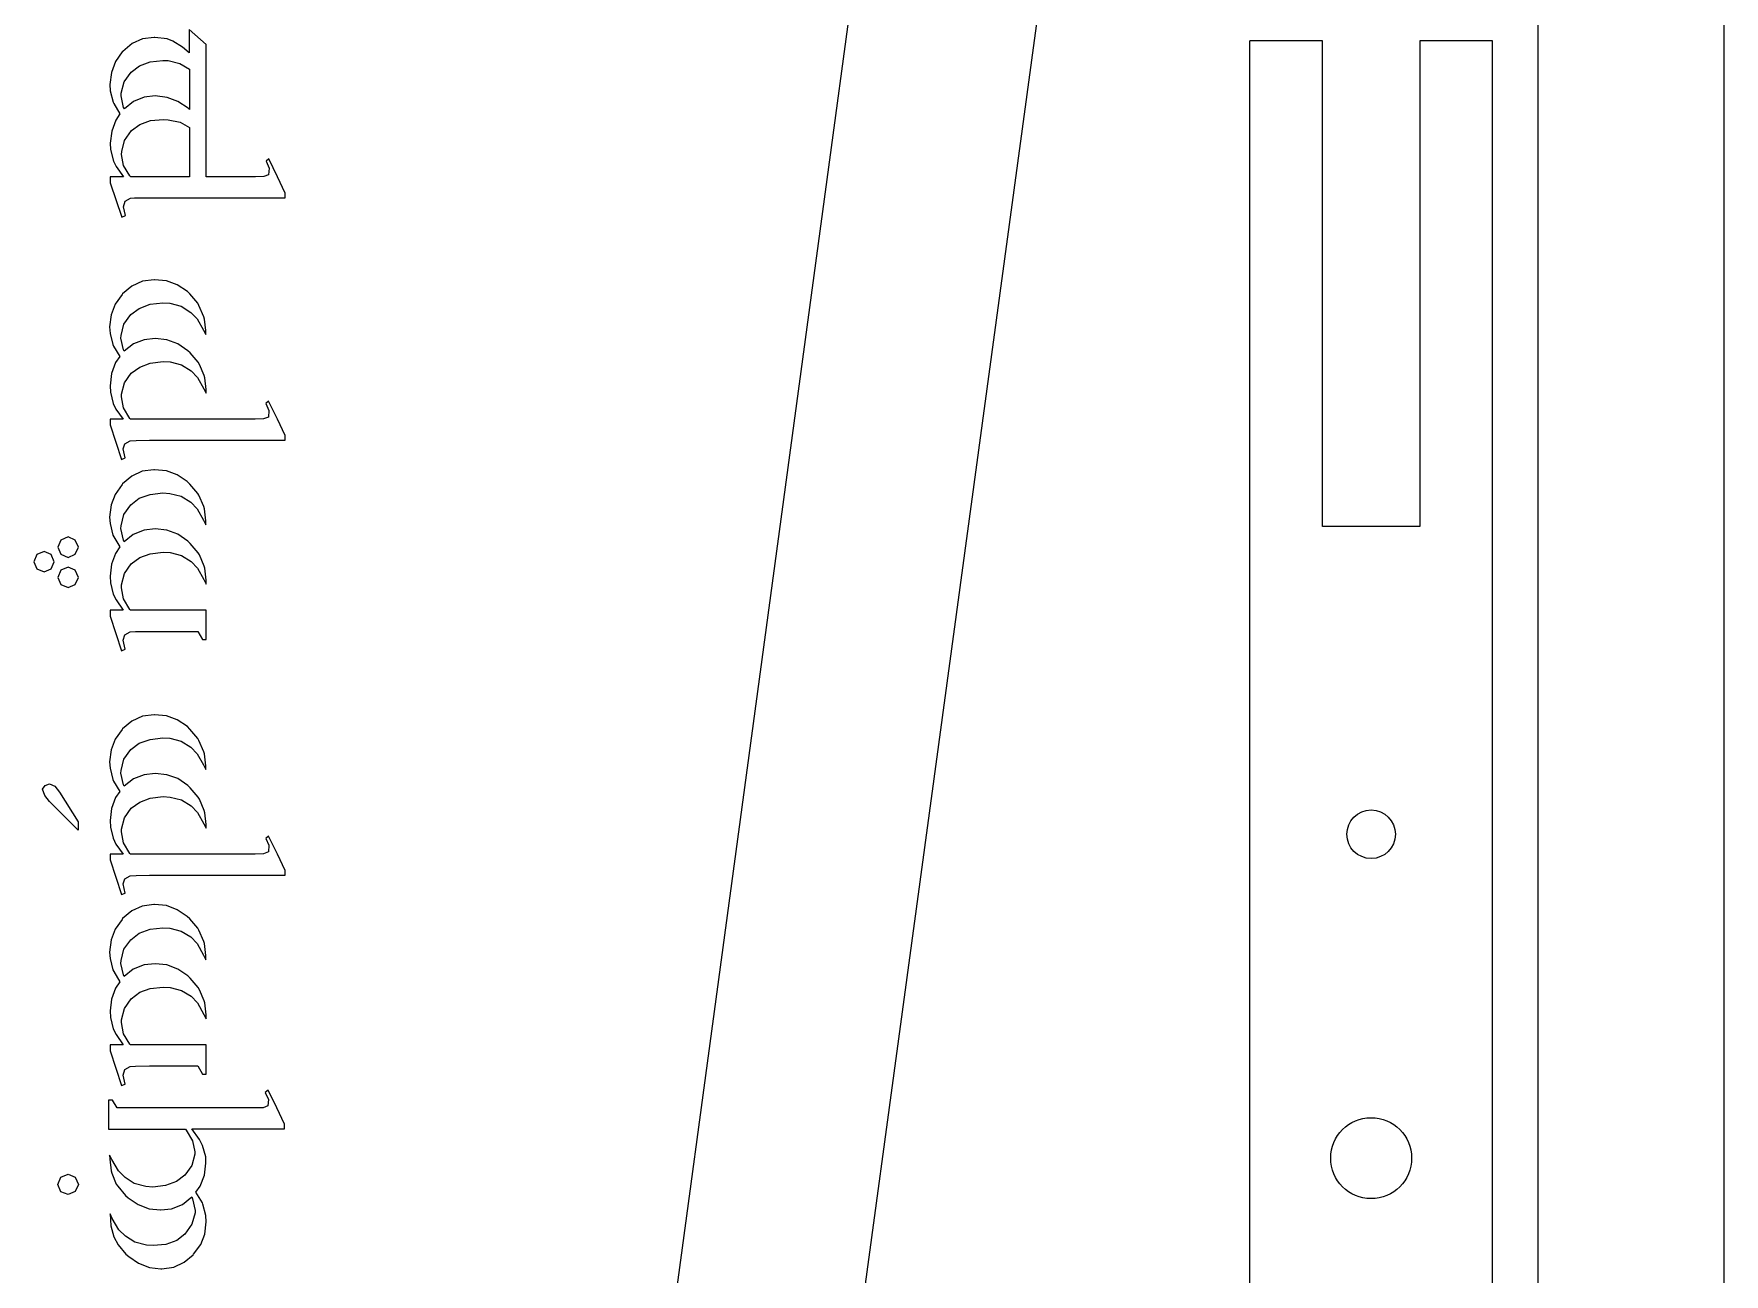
# Model space of a CAD drawing. Header units: inches. Extents: x 0.3 to 23.5, y 0.3 to 34.7.
# Drawn here: x 5.11 to 10.33, y 13.81 to 17.64 of the extents above; entities that cross this region are included whole.
import ezdxf

# ---------------------------------------------------------------- set-up
doc = ezdxf.new("R2010")
doc.units = ezdxf.units.IN
doc.header["$MEASUREMENT"] = 0
doc.layers.add('cut', color=6, linetype='Continuous', lineweight=0)
doc.layers.add('etch', color=1, linetype='Continuous', lineweight=0)

msp = doc.modelspace()

# ---------------------------------------------------------------- linework, layer by layer
at = {"layer": 'cut', "color": 6, "lineweight": 9, "true_color": 0xff00ff}
for points in [[(10.3321, 0.2941), (10.3321, 0.2941), (10.3321, 32.4849), (10.3321, 32.4849)], [(9.3931, 30.719), (9.3931, 30.719), (5.8038, 4.2305), (5.8038, 4.2305)], [(6.4233, 4.5391), (6.4233, 4.5391), (9.7566, 29.0551), (9.7566, 29.0551)], [(9.7566, 29.0551), (9.7566, 29.0551), (9.7566, 1.6539), (9.7566, 1.6539)], [(9.0913, 17.6176), (9.0913, 17.6176), (8.8663, 17.6176), (8.8663, 17.6176)], [(8.8663, 13.1176), (8.8663, 13.1176), (8.8663, 17.6176), (8.8663, 17.6176)], [(9.0913, 16.1176), (9.0913, 16.1176), (9.0913, 17.6176), (9.0913, 17.6176)], [(9.6163, 17.6176), (9.6163, 17.6176), (9.3913, 17.6176), (9.3913, 17.6176)], [(9.3913, 17.6176), (9.3913, 17.6176), (9.3913, 16.1176), (9.3913, 16.1176)], [(9.6163, 13.1176), (9.6163, 13.1176), (9.6163, 17.6176), (9.6163, 17.6176)], [(9.3913, 16.1176), (9.3913, 16.1176), (9.0913, 16.1176), (9.0913, 16.1176)]]:
    msp.add_open_spline(points, degree=3, dxfattribs=at)
for points in [[(9.3163, 15.1676), (9.3163, 15.209), (9.2827, 15.2426), (9.2413, 15.2426), (9.2413, 15.2426), (9.1998, 15.2426), (9.1663, 15.209), (9.1663, 15.1676), (9.1663, 15.1676), (9.1663, 15.1262), (9.1998, 15.0926), (9.2413, 15.0926), (9.2413, 15.0926), (9.2827, 15.0926), (9.3163, 15.1262), (9.3163, 15.1676)], [(9.3663, 14.1676), (9.3663, 14.2366), (9.3103, 14.2926), (9.2413, 14.2926), (9.2413, 14.2926), (9.1722, 14.2926), (9.1163, 14.2366), (9.1163, 14.1676), (9.1163, 14.1676), (9.1163, 14.0986), (9.1722, 14.0426), (9.2413, 14.0426), (9.2413, 14.0426), (9.3103, 14.0426), (9.3663, 14.0986), (9.3663, 14.1676)]]:
    msp.add_open_spline(points, degree=3, knots=[0, 0, 0, 0, 0.2, 0.2, 0.2, 0.2, 0.4, 0.4, 0.4, 0.4, 0.6, 0.6, 0.6, 0.6, 1, 1, 1, 1], dxfattribs=at)
at = {"layer": 'etch', "color": 1, "lineweight": 9, "true_color": 0xff0000}
for points in [[(5.6426, 17.6062), (5.6426, 17.6062), (5.59, 17.6522), (5.59, 17.6522)], [(5.59, 17.6522), (5.59, 17.6522), (5.59, 17.5808), (5.59, 17.5808)], [(5.4133, 17.609), (5.4133, 17.609), (5.3851, 17.5846), (5.3851, 17.5846)], [(5.4452, 17.6231), (5.4452, 17.6231), (5.4133, 17.609), (5.4133, 17.609)], [(5.4819, 17.6278), (5.4819, 17.6278), (5.4452, 17.6231), (5.4452, 17.6231)], [(5.4838, 17.6278), (5.4838, 17.6278), (5.4819, 17.6278), (5.4819, 17.6278)], [(5.5214, 17.6231), (5.5214, 17.6231), (5.4838, 17.6278), (5.4838, 17.6278)], [(5.5392, 17.6165), (5.5392, 17.6165), (5.5214, 17.6231), (5.5214, 17.6231)], [(5.5693, 17.5977), (5.5693, 17.5977), (5.5392, 17.6165), (5.5392, 17.6165)], [(5.6426, 17.1974), (5.6426, 17.1974), (5.6426, 17.6062), (5.6426, 17.6062)], [(5.3616, 17.5535), (5.3616, 17.5535), (5.3494, 17.5197), (5.3494, 17.5197)], [(5.3832, 17.5836), (5.3832, 17.5836), (5.3616, 17.5535), (5.3616, 17.5535)], [(5.3851, 17.5846), (5.3851, 17.5846), (5.3832, 17.5836), (5.3832, 17.5836)], [(5.4358, 17.5404), (5.4358, 17.5404), (5.4687, 17.5526), (5.4687, 17.5526)], [(5.4687, 17.5526), (5.4687, 17.5526), (5.5082, 17.5564), (5.5082, 17.5564)], [(5.5082, 17.5564), (5.5082, 17.5564), (5.5251, 17.5564), (5.5251, 17.5564)], [(5.5251, 17.5564), (5.5251, 17.5564), (5.5608, 17.5479), (5.5608, 17.5479)], [(5.5608, 17.5479), (5.5608, 17.5479), (5.5909, 17.53), (5.5909, 17.53)], [(5.59, 17.5808), (5.59, 17.5808), (5.5693, 17.5977), (5.5693, 17.5977)], [(5.3494, 17.5197), (5.3494, 17.5197), (5.3447, 17.4831), (5.3447, 17.4831)], [(5.3888, 17.4906), (5.3888, 17.4906), (5.4105, 17.5206), (5.4105, 17.5206)], [(5.4105, 17.5206), (5.4105, 17.5206), (5.4358, 17.5404), (5.4358, 17.5404)], [(5.5909, 17.53), (5.5909, 17.53), (5.5909, 17.4051), (5.5909, 17.4051)], [(5.3447, 17.4831), (5.3447, 17.4831), (5.3456, 17.4633), (5.3456, 17.4633)], [(5.3456, 17.4633), (5.3456, 17.4633), (5.355, 17.4285), (5.355, 17.4285)], [(5.3795, 17.4558), (5.3795, 17.4558), (5.3888, 17.4906), (5.3888, 17.4906)], [(5.3795, 17.4473), (5.3795, 17.4473), (5.3795, 17.4558), (5.3795, 17.4558)], [(5.387, 17.4116), (5.387, 17.4116), (5.3795, 17.4473), (5.3795, 17.4473)], [(5.4509, 17.4436), (5.4509, 17.4436), (5.418, 17.4304), (5.418, 17.4304)], [(5.4847, 17.4473), (5.4847, 17.4473), (5.4509, 17.4436), (5.4509, 17.4436)], [(5.5214, 17.4426), (5.5214, 17.4426), (5.4847, 17.4473), (5.4847, 17.4473)], [(5.5552, 17.4304), (5.5552, 17.4304), (5.5214, 17.4426), (5.5214, 17.4426)], [(5.355, 17.4285), (5.355, 17.4285), (5.3569, 17.4238), (5.3569, 17.4238)], [(5.3569, 17.4238), (5.3569, 17.4238), (5.3757, 17.3919), (5.3757, 17.3919)], [(5.3757, 17.3919), (5.3757, 17.3919), (5.3635, 17.3722), (5.3635, 17.3722)], [(5.3898, 17.4079), (5.3898, 17.4079), (5.387, 17.4116), (5.387, 17.4116)], [(5.418, 17.4304), (5.418, 17.4304), (5.3898, 17.4079), (5.3898, 17.4079)], [(5.5862, 17.4098), (5.5862, 17.4098), (5.5552, 17.4304), (5.5552, 17.4304)], [(5.5909, 17.4051), (5.5909, 17.4051), (5.5862, 17.4098), (5.5862, 17.4098)], [(5.3503, 17.3383), (5.3503, 17.3383), (5.3456, 17.3017), (5.3456, 17.3017)], [(5.3635, 17.3722), (5.3635, 17.3722), (5.3503, 17.3383), (5.3503, 17.3383)], [(5.3898, 17.3101), (5.3898, 17.3101), (5.4114, 17.3402), (5.4114, 17.3402)], [(5.4114, 17.3402), (5.4114, 17.3402), (5.4368, 17.359), (5.4368, 17.359)], [(5.4368, 17.359), (5.4368, 17.359), (5.4706, 17.3712), (5.4706, 17.3712)], [(5.4706, 17.3712), (5.4706, 17.3712), (5.5101, 17.375), (5.5101, 17.375)], [(5.5101, 17.375), (5.5101, 17.375), (5.5251, 17.374), (5.5251, 17.374)], [(5.5251, 17.374), (5.5251, 17.374), (5.5618, 17.3665), (5.5618, 17.3665)], [(5.5618, 17.3665), (5.5618, 17.3665), (5.5909, 17.3496), (5.5909, 17.3496)], [(5.5909, 17.3496), (5.5909, 17.3496), (5.5909, 17.1974), (5.5909, 17.1974)], [(5.3456, 17.3017), (5.3456, 17.3017), (5.3466, 17.2819), (5.3466, 17.2819)], [(5.3813, 17.2754), (5.3813, 17.2754), (5.3898, 17.3101), (5.3898, 17.3101)], [(5.3466, 17.2819), (5.3466, 17.2819), (5.356, 17.2462), (5.356, 17.2462)], [(5.356, 17.2462), (5.356, 17.2462), (5.3644, 17.2293), (5.3644, 17.2293)], [(5.3804, 17.2669), (5.3804, 17.2669), (5.3813, 17.2754), (5.3813, 17.2754)], [(5.387, 17.2321), (5.387, 17.2321), (5.3804, 17.2669), (5.3804, 17.2669)], [(5.8362, 17.2528), (5.8362, 17.2528), (5.8277, 17.2462), (5.8277, 17.2462)], [(5.8277, 17.2462), (5.8277, 17.2462), (5.8371, 17.2246), (5.8371, 17.2246)], [(5.8625, 17.1974), (5.8625, 17.1974), (5.8362, 17.2528), (5.8362, 17.2528)], [(5.3456, 17.1974), (5.3456, 17.1974), (5.3456, 17.1795), (5.3456, 17.1795)], [(5.387, 17.1974), (5.387, 17.1974), (5.3456, 17.1974), (5.3456, 17.1974)], [(5.3644, 17.2293), (5.3644, 17.2293), (5.387, 17.1974), (5.387, 17.1974)], [(5.4067, 17.2002), (5.4067, 17.2002), (5.387, 17.2321), (5.387, 17.2321)], [(5.4095, 17.1974), (5.4095, 17.1974), (5.4067, 17.2002), (5.4067, 17.2002)], [(5.5909, 17.1974), (5.5909, 17.1974), (5.4095, 17.1974), (5.4095, 17.1974)], [(5.7948, 17.1974), (5.7948, 17.1974), (5.6426, 17.1974), (5.6426, 17.1974)], [(5.8202, 17.1983), (5.8202, 17.1983), (5.7948, 17.1974), (5.7948, 17.1974)], [(5.8353, 17.2039), (5.8353, 17.2039), (5.8202, 17.1983), (5.8202, 17.1983)], [(5.8371, 17.2246), (5.8371, 17.2246), (5.8353, 17.2039), (5.8353, 17.2039)], [(5.886, 17.1475), (5.886, 17.1475), (5.8625, 17.1974), (5.8625, 17.1974)], [(5.3456, 17.1795), (5.3456, 17.1795), (5.3813, 17.0733), (5.3813, 17.0733)], [(5.3917, 17.1222), (5.3917, 17.1222), (5.4086, 17.1316), (5.4086, 17.1316)], [(5.4086, 17.1316), (5.4086, 17.1316), (5.4208, 17.1325), (5.4208, 17.1325)], [(5.4208, 17.1325), (5.4208, 17.1325), (5.4678, 17.1325), (5.4678, 17.1325)], [(5.4678, 17.1325), (5.4678, 17.1325), (5.886, 17.1325), (5.886, 17.1325)], [(5.886, 17.1325), (5.886, 17.1325), (5.886, 17.1475), (5.886, 17.1475)], [(5.3813, 17.0733), (5.3813, 17.0733), (5.3926, 17.078), (5.3926, 17.078)], [(5.387, 17.1053), (5.387, 17.1053), (5.3917, 17.1222), (5.3917, 17.1222)], [(5.3926, 17.078), (5.3926, 17.078), (5.387, 17.1053), (5.387, 17.1053)], [(5.4452, 16.875), (5.4452, 16.875), (5.4123, 16.86), (5.4123, 16.86)], [(5.4819, 16.8797), (5.4819, 16.8797), (5.4452, 16.875), (5.4452, 16.875)], [(5.4828, 16.8797), (5.4828, 16.8797), (5.4819, 16.8797), (5.4819, 16.8797)], [(5.5195, 16.8759), (5.5195, 16.8759), (5.4828, 16.8797), (5.4828, 16.8797)], [(5.5524, 16.8637), (5.5524, 16.8637), (5.5195, 16.8759), (5.5195, 16.8759)], [(5.3823, 16.8346), (5.3823, 16.8346), (5.3607, 16.8045), (5.3607, 16.8045)], [(5.3842, 16.8365), (5.3842, 16.8365), (5.3823, 16.8346), (5.3823, 16.8346)], [(5.4123, 16.86), (5.4123, 16.86), (5.3842, 16.8365), (5.3842, 16.8365)], [(5.5843, 16.8431), (5.5843, 16.8431), (5.5524, 16.8637), (5.5524, 16.8637)], [(5.5918, 16.8365), (5.5918, 16.8365), (5.5843, 16.8431), (5.5843, 16.8431)], [(5.6163, 16.8073), (5.6163, 16.8073), (5.5918, 16.8365), (5.5918, 16.8365)], [(5.3484, 16.7716), (5.3484, 16.7716), (5.3437, 16.734), (5.3437, 16.734)], [(5.3607, 16.8045), (5.3607, 16.8045), (5.3484, 16.7716), (5.3484, 16.7716)], [(5.3879, 16.7425), (5.3879, 16.7425), (5.4095, 16.7726), (5.4095, 16.7726)], [(5.4095, 16.7726), (5.4095, 16.7726), (5.4349, 16.7914), (5.4349, 16.7914)], [(5.4349, 16.7914), (5.4349, 16.7914), (5.4687, 16.8045), (5.4687, 16.8045)], [(5.4687, 16.8045), (5.4687, 16.8045), (5.5082, 16.8083), (5.5082, 16.8083)], [(5.5082, 16.8083), (5.5082, 16.8083), (5.5298, 16.8073), (5.5298, 16.8073)], [(5.5298, 16.8073), (5.5298, 16.8073), (5.5655, 16.7979), (5.5655, 16.7979)], [(5.5655, 16.7979), (5.5655, 16.7979), (5.5947, 16.7791), (5.5947, 16.7791)], [(5.5947, 16.7791), (5.5947, 16.7791), (5.6144, 16.7594), (5.6144, 16.7594)], [(5.62, 16.7998), (5.62, 16.7998), (5.6163, 16.8073), (5.6163, 16.8073)], [(5.6351, 16.765), (5.6351, 16.765), (5.62, 16.7998), (5.62, 16.7998)], [(5.637, 16.7585), (5.637, 16.7585), (5.6351, 16.765), (5.6351, 16.765)], [(5.3437, 16.734), (5.3437, 16.734), (5.3456, 16.7143), (5.3456, 16.7143)], [(5.3456, 16.7143), (5.3456, 16.7143), (5.3541, 16.6795), (5.3541, 16.6795)], [(5.3795, 16.7077), (5.3795, 16.7077), (5.3879, 16.7425), (5.3879, 16.7425)], [(5.6144, 16.7594), (5.6144, 16.7594), (5.6341, 16.7246), (5.6341, 16.7246)], [(5.6341, 16.7246), (5.6341, 16.7246), (5.6417, 16.7105), (5.6417, 16.7105)], [(5.6407, 16.7228), (5.6407, 16.7228), (5.637, 16.7585), (5.637, 16.7585)], [(5.6417, 16.7105), (5.6417, 16.7105), (5.6407, 16.7228), (5.6407, 16.7228)], [(5.3541, 16.6795), (5.3541, 16.6795), (5.356, 16.6748), (5.356, 16.6748)], [(5.356, 16.6748), (5.356, 16.6748), (5.3757, 16.6429), (5.3757, 16.6429)], [(5.3785, 16.6993), (5.3785, 16.6993), (5.3795, 16.7077), (5.3795, 16.7077)], [(5.387, 16.6636), (5.387, 16.6636), (5.3785, 16.6993), (5.3785, 16.6993)], [(5.3888, 16.6589), (5.3888, 16.6589), (5.387, 16.6636), (5.387, 16.6636)], [(5.418, 16.6814), (5.418, 16.6814), (5.3888, 16.6589), (5.3888, 16.6589)], [(5.4509, 16.6946), (5.4509, 16.6946), (5.418, 16.6814), (5.418, 16.6814)], [(5.4847, 16.6983), (5.4847, 16.6983), (5.4509, 16.6946), (5.4509, 16.6946)], [(5.5204, 16.6946), (5.5204, 16.6946), (5.4847, 16.6983), (5.4847, 16.6983)], [(5.5543, 16.6823), (5.5543, 16.6823), (5.5204, 16.6946), (5.5204, 16.6946)], [(5.5853, 16.6607), (5.5853, 16.6607), (5.5543, 16.6823), (5.5543, 16.6823)], [(5.5928, 16.6542), (5.5928, 16.6542), (5.5853, 16.6607), (5.5853, 16.6607)], [(5.3625, 16.6241), (5.3625, 16.6241), (5.3494, 16.5902), (5.3494, 16.5902)], [(5.3757, 16.6429), (5.3757, 16.6429), (5.3625, 16.6241), (5.3625, 16.6241)], [(5.4105, 16.5912), (5.4105, 16.5912), (5.4368, 16.61), (5.4368, 16.61)], [(5.4368, 16.61), (5.4368, 16.61), (5.4697, 16.6222), (5.4697, 16.6222)], [(5.4697, 16.6222), (5.4697, 16.6222), (5.5091, 16.6269), (5.5091, 16.6269)], [(5.5091, 16.6269), (5.5091, 16.6269), (5.5308, 16.626), (5.5308, 16.626)], [(5.5308, 16.626), (5.5308, 16.626), (5.5665, 16.6166), (5.5665, 16.6166)], [(5.5665, 16.6166), (5.5665, 16.6166), (5.5956, 16.5987), (5.5956, 16.5987)], [(5.6172, 16.625), (5.6172, 16.625), (5.5928, 16.6542), (5.5928, 16.6542)], [(5.6219, 16.6184), (5.6219, 16.6184), (5.6172, 16.625), (5.6172, 16.625)], [(5.636, 16.5837), (5.636, 16.5837), (5.6219, 16.6184), (5.6219, 16.6184)], [(5.3494, 16.5902), (5.3494, 16.5902), (5.3456, 16.5527), (5.3456, 16.5527)], [(5.3804, 16.5263), (5.3804, 16.5263), (5.3898, 16.5611), (5.3898, 16.5611)], [(5.3898, 16.5611), (5.3898, 16.5611), (5.4105, 16.5912), (5.4105, 16.5912)], [(5.5956, 16.5987), (5.5956, 16.5987), (5.6153, 16.578), (5.6153, 16.578)], [(5.6153, 16.578), (5.6153, 16.578), (5.6351, 16.5433), (5.6351, 16.5433)], [(5.6379, 16.5771), (5.6379, 16.5771), (5.636, 16.5837), (5.636, 16.5837)], [(5.6426, 16.5414), (5.6426, 16.5414), (5.6379, 16.5771), (5.6379, 16.5771)], [(5.3456, 16.5527), (5.3456, 16.5527), (5.3466, 16.5329), (5.3466, 16.5329)], [(5.3466, 16.5329), (5.3466, 16.5329), (5.355, 16.4981), (5.355, 16.4981)], [(5.3804, 16.5179), (5.3804, 16.5179), (5.3804, 16.5263), (5.3804, 16.5263)], [(5.387, 16.484), (5.387, 16.484), (5.3804, 16.5179), (5.3804, 16.5179)], [(5.6351, 16.5433), (5.6351, 16.5433), (5.6426, 16.5292), (5.6426, 16.5292)], [(5.6426, 16.5292), (5.6426, 16.5292), (5.6426, 16.5414), (5.6426, 16.5414)], [(5.8353, 16.5047), (5.8353, 16.5047), (5.8268, 16.4972), (5.8268, 16.4972)], [(5.8625, 16.4493), (5.8625, 16.4493), (5.8353, 16.5047), (5.8353, 16.5047)], [(5.355, 16.4981), (5.355, 16.4981), (5.3635, 16.4803), (5.3635, 16.4803)], [(5.3635, 16.4803), (5.3635, 16.4803), (5.386, 16.4493), (5.386, 16.4493)], [(5.4067, 16.4512), (5.4067, 16.4512), (5.387, 16.484), (5.387, 16.484)], [(5.4086, 16.4493), (5.4086, 16.4493), (5.4067, 16.4512), (5.4067, 16.4512)], [(5.8343, 16.4559), (5.8343, 16.4559), (5.8193, 16.4502), (5.8193, 16.4502)], [(5.8268, 16.4972), (5.8268, 16.4972), (5.8362, 16.4765), (5.8362, 16.4765)], [(5.8362, 16.4765), (5.8362, 16.4765), (5.8343, 16.4559), (5.8343, 16.4559)], [(5.3456, 16.4493), (5.3456, 16.4493), (5.3456, 16.4314), (5.3456, 16.4314)], [(5.386, 16.4493), (5.386, 16.4493), (5.3456, 16.4493), (5.3456, 16.4493)], [(5.3456, 16.4314), (5.3456, 16.4314), (5.3804, 16.3243), (5.3804, 16.3243)], [(5.7939, 16.4493), (5.7939, 16.4493), (5.4086, 16.4493), (5.4086, 16.4493)], [(5.8193, 16.4502), (5.8193, 16.4502), (5.7939, 16.4493), (5.7939, 16.4493)], [(5.886, 16.3985), (5.886, 16.3985), (5.8625, 16.4493), (5.8625, 16.4493)], [(5.886, 16.3844), (5.886, 16.3844), (5.886, 16.3985), (5.886, 16.3985)], [(5.386, 16.3572), (5.386, 16.3572), (5.3907, 16.3732), (5.3907, 16.3732)], [(5.3917, 16.3299), (5.3917, 16.3299), (5.386, 16.3572), (5.386, 16.3572)], [(5.3907, 16.3732), (5.3907, 16.3732), (5.4076, 16.3826), (5.4076, 16.3826)], [(5.4076, 16.3826), (5.4076, 16.3826), (5.4255, 16.3835), (5.4255, 16.3835)], [(5.4255, 16.3835), (5.4255, 16.3835), (5.4669, 16.3844), (5.4669, 16.3844)], [(5.4669, 16.3844), (5.4669, 16.3844), (5.886, 16.3844), (5.886, 16.3844)], [(5.3804, 16.3243), (5.3804, 16.3243), (5.3917, 16.3299), (5.3917, 16.3299)], [(5.3823, 16.2472), (5.3823, 16.2472), (5.3607, 16.2171), (5.3607, 16.2171)], [(5.3842, 16.25), (5.3842, 16.25), (5.3823, 16.2472), (5.3823, 16.2472)], [(5.4123, 16.2735), (5.4123, 16.2735), (5.3842, 16.25), (5.3842, 16.25)], [(5.4443, 16.2886), (5.4443, 16.2886), (5.4123, 16.2735), (5.4123, 16.2735)], [(5.481, 16.2933), (5.481, 16.2933), (5.4443, 16.2886), (5.4443, 16.2886)], [(5.4828, 16.2933), (5.4828, 16.2933), (5.481, 16.2933), (5.481, 16.2933)], [(5.5195, 16.2895), (5.5195, 16.2895), (5.4828, 16.2933), (5.4828, 16.2933)], [(5.5524, 16.2773), (5.5524, 16.2773), (5.5195, 16.2895), (5.5195, 16.2895)], [(5.5834, 16.2566), (5.5834, 16.2566), (5.5524, 16.2773), (5.5524, 16.2773)], [(5.5918, 16.2491), (5.5918, 16.2491), (5.5834, 16.2566), (5.5834, 16.2566)], [(5.6163, 16.22), (5.6163, 16.22), (5.5918, 16.2491), (5.5918, 16.2491)], [(5.3607, 16.2171), (5.3607, 16.2171), (5.3484, 16.1843), (5.3484, 16.1843)], [(5.4095, 16.1852), (5.4095, 16.1852), (5.4349, 16.2049), (5.4349, 16.2049)], [(5.4349, 16.2049), (5.4349, 16.2049), (5.4687, 16.2171), (5.4687, 16.2171)], [(5.4687, 16.2171), (5.4687, 16.2171), (5.5082, 16.2218), (5.5082, 16.2218)], [(5.5082, 16.2218), (5.5082, 16.2218), (5.5298, 16.22), (5.5298, 16.22)], [(5.5298, 16.22), (5.5298, 16.22), (5.5655, 16.2115), (5.5655, 16.2115)], [(5.5655, 16.2115), (5.5655, 16.2115), (5.5947, 16.1927), (5.5947, 16.1927)], [(5.5947, 16.1927), (5.5947, 16.1927), (5.6144, 16.172), (5.6144, 16.172)], [(5.62, 16.2143), (5.62, 16.2143), (5.6163, 16.22), (5.6163, 16.22)], [(5.6351, 16.1796), (5.6351, 16.1796), (5.62, 16.2143), (5.62, 16.2143)], [(5.3484, 16.1843), (5.3484, 16.1843), (5.3437, 16.1467), (5.3437, 16.1467)], [(5.3437, 16.1467), (5.3437, 16.1467), (5.3456, 16.1269), (5.3456, 16.1269)], [(5.3795, 16.1203), (5.3795, 16.1203), (5.3879, 16.1551), (5.3879, 16.1551)], [(5.3879, 16.1551), (5.3879, 16.1551), (5.4095, 16.1852), (5.4095, 16.1852)], [(5.6144, 16.172), (5.6144, 16.172), (5.6341, 16.1373), (5.6341, 16.1373)], [(5.6341, 16.1373), (5.6341, 16.1373), (5.6417, 16.1232), (5.6417, 16.1232)], [(5.637, 16.172), (5.637, 16.172), (5.6351, 16.1796), (5.6351, 16.1796)], [(5.6407, 16.1354), (5.6407, 16.1354), (5.637, 16.172), (5.637, 16.172)], [(5.2159, 16.0856), (5.2159, 16.0856), (5.1934, 16.0762), (5.1934, 16.0762)], [(5.2375, 16.0762), (5.2375, 16.0762), (5.2159, 16.0856), (5.2159, 16.0856)], [(5.3456, 16.1269), (5.3456, 16.1269), (5.3541, 16.0912), (5.3541, 16.0912)], [(5.3541, 16.0912), (5.3541, 16.0912), (5.3569, 16.0865), (5.3569, 16.0865)], [(5.3569, 16.0865), (5.3569, 16.0865), (5.3757, 16.0546), (5.3757, 16.0546)], [(5.3785, 16.1119), (5.3785, 16.1119), (5.3795, 16.1203), (5.3795, 16.1203)], [(5.387, 16.0752), (5.387, 16.0752), (5.3785, 16.1119), (5.3785, 16.1119)], [(5.417, 16.0931), (5.417, 16.0931), (5.3888, 16.0705), (5.3888, 16.0705)], [(5.4509, 16.1063), (5.4509, 16.1063), (5.417, 16.0931), (5.417, 16.0931)], [(5.4847, 16.111), (5.4847, 16.111), (5.4509, 16.1063), (5.4509, 16.1063)], [(5.5204, 16.1063), (5.5204, 16.1063), (5.4847, 16.111), (5.4847, 16.111)], [(5.5543, 16.094), (5.5543, 16.094), (5.5204, 16.1063), (5.5204, 16.1063)], [(5.5853, 16.0724), (5.5853, 16.0724), (5.5543, 16.094), (5.5543, 16.094)], [(5.6417, 16.1232), (5.6417, 16.1232), (5.6407, 16.1354), (5.6407, 16.1354)], [(5.1417, 16.0405), (5.1417, 16.0405), (5.1191, 16.0311), (5.1191, 16.0311)], [(5.1633, 16.0311), (5.1633, 16.0311), (5.1417, 16.0405), (5.1417, 16.0405)], [(5.1934, 16.0762), (5.1934, 16.0762), (5.184, 16.0536), (5.184, 16.0536)], [(5.184, 16.0536), (5.184, 16.0536), (5.1934, 16.032), (5.1934, 16.032)], [(5.2479, 16.0536), (5.2479, 16.0536), (5.2375, 16.0762), (5.2375, 16.0762)], [(5.2375, 16.032), (5.2375, 16.032), (5.2479, 16.0536), (5.2479, 16.0536)], [(5.3625, 16.0348), (5.3625, 16.0348), (5.3494, 16.0019), (5.3494, 16.0019)], [(5.3757, 16.0546), (5.3757, 16.0546), (5.3625, 16.0348), (5.3625, 16.0348)], [(5.3888, 16.0705), (5.3888, 16.0705), (5.387, 16.0752), (5.387, 16.0752)], [(5.4368, 16.0217), (5.4368, 16.0217), (5.4697, 16.0339), (5.4697, 16.0339)], [(5.4697, 16.0339), (5.4697, 16.0339), (5.5091, 16.0386), (5.5091, 16.0386)], [(5.5091, 16.0386), (5.5091, 16.0386), (5.5308, 16.0376), (5.5308, 16.0376)], [(5.5308, 16.0376), (5.5308, 16.0376), (5.5665, 16.0282), (5.5665, 16.0282)], [(5.5928, 16.0658), (5.5928, 16.0658), (5.5853, 16.0724), (5.5853, 16.0724)], [(5.6172, 16.0367), (5.6172, 16.0367), (5.5928, 16.0658), (5.5928, 16.0658)], [(5.6219, 16.0301), (5.6219, 16.0301), (5.6172, 16.0367), (5.6172, 16.0367)], [(5.1191, 16.0311), (5.1191, 16.0311), (5.1097, 16.0085), (5.1097, 16.0085)], [(5.1097, 16.0085), (5.1097, 16.0085), (5.1191, 15.9869), (5.1191, 15.9869)], [(5.1191, 15.9869), (5.1191, 15.9869), (5.1417, 15.9775), (5.1417, 15.9775)], [(5.1417, 15.9775), (5.1417, 15.9775), (5.1633, 15.9869), (5.1633, 15.9869)], [(5.1727, 16.0085), (5.1727, 16.0085), (5.1633, 16.0311), (5.1633, 16.0311)], [(5.1633, 15.9869), (5.1633, 15.9869), (5.1727, 16.0085), (5.1727, 16.0085)], [(5.1934, 15.9831), (5.1934, 15.9831), (5.184, 15.9606), (5.184, 15.9606)], [(5.1934, 16.032), (5.1934, 16.032), (5.2159, 16.0217), (5.2159, 16.0217)], [(5.2159, 15.9925), (5.2159, 15.9925), (5.1934, 15.9831), (5.1934, 15.9831)], [(5.2159, 16.0217), (5.2159, 16.0217), (5.2375, 16.032), (5.2375, 16.032)], [(5.2375, 15.9831), (5.2375, 15.9831), (5.2159, 15.9925), (5.2159, 15.9925)], [(5.2479, 15.9606), (5.2479, 15.9606), (5.2375, 15.9831), (5.2375, 15.9831)], [(5.3494, 16.0019), (5.3494, 16.0019), (5.3456, 15.9643), (5.3456, 15.9643)], [(5.3898, 15.9728), (5.3898, 15.9728), (5.4105, 16.0029), (5.4105, 16.0029)], [(5.4105, 16.0029), (5.4105, 16.0029), (5.4368, 16.0217), (5.4368, 16.0217)], [(5.5665, 16.0282), (5.5665, 16.0282), (5.5956, 16.0095), (5.5956, 16.0095)], [(5.5956, 16.0095), (5.5956, 16.0095), (5.6153, 15.9888), (5.6153, 15.9888)], [(5.6153, 15.9888), (5.6153, 15.9888), (5.6351, 15.954), (5.6351, 15.954)], [(5.636, 15.9954), (5.636, 15.9954), (5.6219, 16.0301), (5.6219, 16.0301)], [(5.6379, 15.9888), (5.6379, 15.9888), (5.636, 15.9954), (5.636, 15.9954)], [(5.6426, 15.9521), (5.6426, 15.9521), (5.6379, 15.9888), (5.6379, 15.9888)], [(5.184, 15.9606), (5.184, 15.9606), (5.1934, 15.939), (5.1934, 15.939)], [(5.1934, 15.939), (5.1934, 15.939), (5.2159, 15.9296), (5.2159, 15.9296)], [(5.2159, 15.9296), (5.2159, 15.9296), (5.2375, 15.939), (5.2375, 15.939)], [(5.2375, 15.939), (5.2375, 15.939), (5.2479, 15.9606), (5.2479, 15.9606)], [(5.3456, 15.9643), (5.3456, 15.9643), (5.3466, 15.9437), (5.3466, 15.9437)], [(5.3466, 15.9437), (5.3466, 15.9437), (5.355, 15.9089), (5.355, 15.9089)], [(5.3804, 15.938), (5.3804, 15.938), (5.3898, 15.9728), (5.3898, 15.9728)], [(5.3804, 15.9286), (5.3804, 15.9286), (5.3804, 15.938), (5.3804, 15.938)], [(5.387, 15.8948), (5.387, 15.8948), (5.3804, 15.9286), (5.3804, 15.9286)], [(5.6351, 15.954), (5.6351, 15.954), (5.6426, 15.9399), (5.6426, 15.9399)], [(5.6426, 15.9399), (5.6426, 15.9399), (5.6426, 15.9521), (5.6426, 15.9521)], [(5.355, 15.9089), (5.355, 15.9089), (5.3644, 15.891), (5.3644, 15.891)], [(5.3644, 15.891), (5.3644, 15.891), (5.386, 15.8591), (5.386, 15.8591)], [(5.4067, 15.8619), (5.4067, 15.8619), (5.387, 15.8948), (5.387, 15.8948)], [(5.3456, 15.8591), (5.3456, 15.8591), (5.3456, 15.8412), (5.3456, 15.8412)], [(5.386, 15.8591), (5.386, 15.8591), (5.3456, 15.8591), (5.3456, 15.8591)], [(5.3456, 15.8412), (5.3456, 15.8412), (5.3804, 15.7341), (5.3804, 15.7341)], [(5.4086, 15.8591), (5.4086, 15.8591), (5.4067, 15.8619), (5.4067, 15.8619)], [(5.6426, 15.8591), (5.6426, 15.8591), (5.4086, 15.8591), (5.4086, 15.8591)], [(5.6426, 15.7689), (5.6426, 15.7689), (5.6426, 15.8591), (5.6426, 15.8591)], [(5.386, 15.767), (5.386, 15.767), (5.3907, 15.783), (5.3907, 15.783)], [(5.3907, 15.783), (5.3907, 15.783), (5.4076, 15.7924), (5.4076, 15.7924)], [(5.4076, 15.7924), (5.4076, 15.7924), (5.4236, 15.7933), (5.4236, 15.7933)], [(5.4236, 15.7933), (5.4236, 15.7933), (5.4669, 15.7942), (5.4669, 15.7942)], [(5.4669, 15.7942), (5.4669, 15.7942), (5.6163, 15.7942), (5.6163, 15.7942)], [(5.6163, 15.7942), (5.6163, 15.7942), (5.6304, 15.7689), (5.6304, 15.7689)], [(5.3804, 15.7341), (5.3804, 15.7341), (5.3917, 15.7388), (5.3917, 15.7388)], [(5.3917, 15.7388), (5.3917, 15.7388), (5.386, 15.767), (5.386, 15.767)], [(5.6304, 15.7689), (5.6304, 15.7689), (5.6426, 15.7689), (5.6426, 15.7689)], [(5.4123, 15.517), (5.4123, 15.517), (5.3842, 15.4935), (5.3842, 15.4935)], [(5.4452, 15.532), (5.4452, 15.532), (5.4123, 15.517), (5.4123, 15.517)], [(5.4819, 15.5367), (5.4819, 15.5367), (5.4452, 15.532), (5.4452, 15.532)], [(5.4828, 15.5367), (5.4828, 15.5367), (5.4819, 15.5367), (5.4819, 15.5367)], [(5.5195, 15.533), (5.5195, 15.533), (5.4828, 15.5367), (5.4828, 15.5367)], [(5.5524, 15.5208), (5.5524, 15.5208), (5.5195, 15.533), (5.5195, 15.533)], [(5.5843, 15.5001), (5.5843, 15.5001), (5.5524, 15.5208), (5.5524, 15.5208)], [(5.3607, 15.4615), (5.3607, 15.4615), (5.3484, 15.4287), (5.3484, 15.4287)], [(5.3823, 15.4916), (5.3823, 15.4916), (5.3607, 15.4615), (5.3607, 15.4615)], [(5.3842, 15.4935), (5.3842, 15.4935), (5.3823, 15.4916), (5.3823, 15.4916)], [(5.4349, 15.4484), (5.4349, 15.4484), (5.4687, 15.4606), (5.4687, 15.4606)], [(5.4687, 15.4606), (5.4687, 15.4606), (5.5082, 15.4653), (5.5082, 15.4653)], [(5.5082, 15.4653), (5.5082, 15.4653), (5.5298, 15.4644), (5.5298, 15.4644)], [(5.5298, 15.4644), (5.5298, 15.4644), (5.5655, 15.455), (5.5655, 15.455)], [(5.5918, 15.4926), (5.5918, 15.4926), (5.5843, 15.5001), (5.5843, 15.5001)], [(5.6163, 15.4634), (5.6163, 15.4634), (5.5918, 15.4926), (5.5918, 15.4926)], [(5.62, 15.4568), (5.62, 15.4568), (5.6163, 15.4634), (5.6163, 15.4634)], [(5.3484, 15.4287), (5.3484, 15.4287), (5.3437, 15.3911), (5.3437, 15.3911)], [(5.3879, 15.3995), (5.3879, 15.3995), (5.4095, 15.4296), (5.4095, 15.4296)], [(5.4095, 15.4296), (5.4095, 15.4296), (5.4349, 15.4484), (5.4349, 15.4484)], [(5.5655, 15.455), (5.5655, 15.455), (5.5947, 15.4362), (5.5947, 15.4362)], [(5.5947, 15.4362), (5.5947, 15.4362), (5.6144, 15.4164), (5.6144, 15.4164)], [(5.6144, 15.4164), (5.6144, 15.4164), (5.6341, 15.3817), (5.6341, 15.3817)], [(5.6351, 15.4221), (5.6351, 15.4221), (5.62, 15.4568), (5.62, 15.4568)], [(5.637, 15.4155), (5.637, 15.4155), (5.6351, 15.4221), (5.6351, 15.4221)], [(5.6407, 15.3788), (5.6407, 15.3788), (5.637, 15.4155), (5.637, 15.4155)], [(5.3437, 15.3911), (5.3437, 15.3911), (5.3456, 15.3713), (5.3456, 15.3713)], [(5.3456, 15.3713), (5.3456, 15.3713), (5.3541, 15.3366), (5.3541, 15.3366)], [(5.3785, 15.3563), (5.3785, 15.3563), (5.3795, 15.3648), (5.3795, 15.3648)], [(5.387, 15.3206), (5.387, 15.3206), (5.3785, 15.3563), (5.3785, 15.3563)], [(5.3795, 15.3648), (5.3795, 15.3648), (5.3879, 15.3995), (5.3879, 15.3995)], [(5.4847, 15.3554), (5.4847, 15.3554), (5.4509, 15.3516), (5.4509, 15.3516)], [(5.5204, 15.3516), (5.5204, 15.3516), (5.4847, 15.3554), (5.4847, 15.3554)], [(5.6341, 15.3817), (5.6341, 15.3817), (5.6417, 15.3676), (5.6417, 15.3676)], [(5.6417, 15.3676), (5.6417, 15.3676), (5.6407, 15.3788), (5.6407, 15.3788)], [(5.137, 15.3065), (5.137, 15.3065), (5.1445, 15.3178), (5.1445, 15.3178)], [(5.1436, 15.2877), (5.1436, 15.2877), (5.137, 15.3065), (5.137, 15.3065)], [(5.1445, 15.3178), (5.1445, 15.3178), (5.1577, 15.3234), (5.1577, 15.3234)], [(5.1577, 15.3234), (5.1577, 15.3234), (5.1746, 15.3159), (5.1746, 15.3159)], [(5.1746, 15.3159), (5.1746, 15.3159), (5.1887, 15.298), (5.1887, 15.298)], [(5.3541, 15.3366), (5.3541, 15.3366), (5.356, 15.3319), (5.356, 15.3319)], [(5.356, 15.3319), (5.356, 15.3319), (5.3757, 15.2999), (5.3757, 15.2999)], [(5.3888, 15.3159), (5.3888, 15.3159), (5.387, 15.3206), (5.387, 15.3206)], [(5.418, 15.3384), (5.418, 15.3384), (5.3888, 15.3159), (5.3888, 15.3159)], [(5.4509, 15.3516), (5.4509, 15.3516), (5.418, 15.3384), (5.418, 15.3384)], [(5.5543, 15.3394), (5.5543, 15.3394), (5.5204, 15.3516), (5.5204, 15.3516)], [(5.5853, 15.3178), (5.5853, 15.3178), (5.5543, 15.3394), (5.5543, 15.3394)], [(5.5928, 15.3112), (5.5928, 15.3112), (5.5853, 15.3178), (5.5853, 15.3178)], [(5.6172, 15.282), (5.6172, 15.282), (5.5928, 15.3112), (5.5928, 15.3112)], [(5.1586, 15.2689), (5.1586, 15.2689), (5.1436, 15.2877), (5.1436, 15.2877)], [(5.2469, 15.1805), (5.2469, 15.1805), (5.1586, 15.2689), (5.1586, 15.2689)], [(5.1887, 15.298), (5.1887, 15.298), (5.2469, 15.2059), (5.2469, 15.2059)], [(5.3625, 15.2811), (5.3625, 15.2811), (5.3494, 15.2473), (5.3494, 15.2473)], [(5.3757, 15.2999), (5.3757, 15.2999), (5.3625, 15.2811), (5.3625, 15.2811)], [(5.4105, 15.2482), (5.4105, 15.2482), (5.4368, 15.267), (5.4368, 15.267)], [(5.4368, 15.267), (5.4368, 15.267), (5.4697, 15.2792), (5.4697, 15.2792)], [(5.4697, 15.2792), (5.4697, 15.2792), (5.5091, 15.2839), (5.5091, 15.2839)], [(5.5091, 15.2839), (5.5091, 15.2839), (5.5308, 15.282), (5.5308, 15.282)], [(5.5308, 15.282), (5.5308, 15.282), (5.5665, 15.2736), (5.5665, 15.2736)], [(5.5665, 15.2736), (5.5665, 15.2736), (5.5956, 15.2557), (5.5956, 15.2557)], [(5.5956, 15.2557), (5.5956, 15.2557), (5.6153, 15.2351), (5.6153, 15.2351)], [(5.6219, 15.2755), (5.6219, 15.2755), (5.6172, 15.282), (5.6172, 15.282)], [(5.636, 15.2407), (5.636, 15.2407), (5.6219, 15.2755), (5.6219, 15.2755)], [(5.2469, 15.2059), (5.2469, 15.2059), (5.2469, 15.1805), (5.2469, 15.1805)], [(5.3494, 15.2473), (5.3494, 15.2473), (5.3456, 15.2097), (5.3456, 15.2097)], [(5.3456, 15.2097), (5.3456, 15.2097), (5.3466, 15.1899), (5.3466, 15.1899)], [(5.3804, 15.1834), (5.3804, 15.1834), (5.3898, 15.2181), (5.3898, 15.2181)], [(5.3898, 15.2181), (5.3898, 15.2181), (5.4105, 15.2482), (5.4105, 15.2482)], [(5.6153, 15.2351), (5.6153, 15.2351), (5.6351, 15.2003), (5.6351, 15.2003)], [(5.6351, 15.2003), (5.6351, 15.2003), (5.6426, 15.1862), (5.6426, 15.1862)], [(5.6379, 15.2341), (5.6379, 15.2341), (5.636, 15.2407), (5.636, 15.2407)], [(5.6426, 15.1975), (5.6426, 15.1975), (5.6379, 15.2341), (5.6379, 15.2341)], [(5.6426, 15.1862), (5.6426, 15.1862), (5.6426, 15.1975), (5.6426, 15.1975)], [(5.3466, 15.1899), (5.3466, 15.1899), (5.355, 15.1552), (5.355, 15.1552)], [(5.355, 15.1552), (5.355, 15.1552), (5.3635, 15.1373), (5.3635, 15.1373)], [(5.3804, 15.1749), (5.3804, 15.1749), (5.3804, 15.1834), (5.3804, 15.1834)], [(5.387, 15.1411), (5.387, 15.1411), (5.3804, 15.1749), (5.3804, 15.1749)], [(5.8353, 15.1618), (5.8353, 15.1618), (5.8268, 15.1542), (5.8268, 15.1542)], [(5.8268, 15.1542), (5.8268, 15.1542), (5.8362, 15.1336), (5.8362, 15.1336)], [(5.8625, 15.1063), (5.8625, 15.1063), (5.8353, 15.1618), (5.8353, 15.1618)], [(5.3456, 15.1063), (5.3456, 15.1063), (5.3456, 15.0885), (5.3456, 15.0885)], [(5.386, 15.1063), (5.386, 15.1063), (5.3456, 15.1063), (5.3456, 15.1063)], [(5.3635, 15.1373), (5.3635, 15.1373), (5.386, 15.1063), (5.386, 15.1063)], [(5.4067, 15.1082), (5.4067, 15.1082), (5.387, 15.1411), (5.387, 15.1411)], [(5.4086, 15.1063), (5.4086, 15.1063), (5.4067, 15.1082), (5.4067, 15.1082)], [(5.7939, 15.1063), (5.7939, 15.1063), (5.4086, 15.1063), (5.4086, 15.1063)], [(5.8193, 15.1072), (5.8193, 15.1072), (5.7939, 15.1063), (5.7939, 15.1063)], [(5.8343, 15.1129), (5.8343, 15.1129), (5.8193, 15.1072), (5.8193, 15.1072)], [(5.8362, 15.1336), (5.8362, 15.1336), (5.8343, 15.1129), (5.8343, 15.1129)], [(5.886, 15.0556), (5.886, 15.0556), (5.8625, 15.1063), (5.8625, 15.1063)], [(5.3456, 15.0885), (5.3456, 15.0885), (5.3804, 14.9813), (5.3804, 14.9813)], [(5.4076, 15.0396), (5.4076, 15.0396), (5.4255, 15.0405), (5.4255, 15.0405)], [(5.4255, 15.0405), (5.4255, 15.0405), (5.4669, 15.0415), (5.4669, 15.0415)], [(5.4669, 15.0415), (5.4669, 15.0415), (5.886, 15.0415), (5.886, 15.0415)], [(5.886, 15.0415), (5.886, 15.0415), (5.886, 15.0556), (5.886, 15.0556)], [(5.386, 15.0142), (5.386, 15.0142), (5.3907, 15.0302), (5.3907, 15.0302)], [(5.3917, 14.986), (5.3917, 14.986), (5.386, 15.0142), (5.386, 15.0142)], [(5.3907, 15.0302), (5.3907, 15.0302), (5.4076, 15.0396), (5.4076, 15.0396)], [(5.3804, 14.9813), (5.3804, 14.9813), (5.3917, 14.986), (5.3917, 14.986)], [(5.4443, 14.9456), (5.4443, 14.9456), (5.4123, 14.9315), (5.4123, 14.9315)], [(5.481, 14.9512), (5.481, 14.9512), (5.4443, 14.9456), (5.4443, 14.9456)], [(5.4828, 14.9512), (5.4828, 14.9512), (5.481, 14.9512), (5.481, 14.9512)], [(5.5195, 14.9475), (5.5195, 14.9475), (5.4828, 14.9512), (5.4828, 14.9512)], [(5.5524, 14.9343), (5.5524, 14.9343), (5.5195, 14.9475), (5.5195, 14.9475)], [(5.3823, 14.9043), (5.3823, 14.9043), (5.3607, 14.8751), (5.3607, 14.8751)], [(5.3842, 14.9071), (5.3842, 14.9071), (5.3823, 14.9043), (5.3823, 14.9043)], [(5.4123, 14.9315), (5.4123, 14.9315), (5.3842, 14.9071), (5.3842, 14.9071)], [(5.5834, 14.9136), (5.5834, 14.9136), (5.5524, 14.9343), (5.5524, 14.9343)], [(5.5918, 14.9061), (5.5918, 14.9061), (5.5834, 14.9136), (5.5834, 14.9136)], [(5.6163, 14.8779), (5.6163, 14.8779), (5.5918, 14.9061), (5.5918, 14.9061)], [(5.3484, 14.8413), (5.3484, 14.8413), (5.3437, 14.8037), (5.3437, 14.8037)], [(5.3607, 14.8751), (5.3607, 14.8751), (5.3484, 14.8413), (5.3484, 14.8413)], [(5.3879, 14.8131), (5.3879, 14.8131), (5.4095, 14.8422), (5.4095, 14.8422)], [(5.4095, 14.8422), (5.4095, 14.8422), (5.4349, 14.862), (5.4349, 14.862)], [(5.4349, 14.862), (5.4349, 14.862), (5.4687, 14.8751), (5.4687, 14.8751)], [(5.4687, 14.8751), (5.4687, 14.8751), (5.5082, 14.8789), (5.5082, 14.8789)], [(5.5082, 14.8789), (5.5082, 14.8789), (5.5298, 14.8779), (5.5298, 14.8779)], [(5.5298, 14.8779), (5.5298, 14.8779), (5.5655, 14.8685), (5.5655, 14.8685)], [(5.5655, 14.8685), (5.5655, 14.8685), (5.5947, 14.8507), (5.5947, 14.8507)], [(5.5947, 14.8507), (5.5947, 14.8507), (5.6144, 14.83), (5.6144, 14.83)], [(5.62, 14.8714), (5.62, 14.8714), (5.6163, 14.8779), (5.6163, 14.8779)], [(5.6351, 14.8366), (5.6351, 14.8366), (5.62, 14.8714), (5.62, 14.8714)], [(5.637, 14.83), (5.637, 14.83), (5.6351, 14.8366), (5.6351, 14.8366)], [(5.3437, 14.8037), (5.3437, 14.8037), (5.3456, 14.784), (5.3456, 14.784)], [(5.3456, 14.784), (5.3456, 14.784), (5.3541, 14.7492), (5.3541, 14.7492)], [(5.3795, 14.7783), (5.3795, 14.7783), (5.3879, 14.8131), (5.3879, 14.8131)], [(5.6144, 14.83), (5.6144, 14.83), (5.6341, 14.7943), (5.6341, 14.7943)], [(5.6341, 14.7943), (5.6341, 14.7943), (5.6417, 14.7802), (5.6417, 14.7802)], [(5.6407, 14.7934), (5.6407, 14.7934), (5.637, 14.83), (5.637, 14.83)], [(5.6417, 14.7802), (5.6417, 14.7802), (5.6407, 14.7934), (5.6407, 14.7934)], [(5.3541, 14.7492), (5.3541, 14.7492), (5.3569, 14.7435), (5.3569, 14.7435)], [(5.3569, 14.7435), (5.3569, 14.7435), (5.3757, 14.7116), (5.3757, 14.7116)], [(5.3785, 14.7689), (5.3785, 14.7689), (5.3795, 14.7783), (5.3795, 14.7783)], [(5.387, 14.7332), (5.387, 14.7332), (5.3785, 14.7689), (5.3785, 14.7689)], [(5.3888, 14.7285), (5.3888, 14.7285), (5.387, 14.7332), (5.387, 14.7332)], [(5.417, 14.7511), (5.417, 14.7511), (5.3888, 14.7285), (5.3888, 14.7285)], [(5.4509, 14.7642), (5.4509, 14.7642), (5.417, 14.7511), (5.417, 14.7511)], [(5.4847, 14.768), (5.4847, 14.768), (5.4509, 14.7642), (5.4509, 14.7642)], [(5.5204, 14.7642), (5.5204, 14.7642), (5.4847, 14.768), (5.4847, 14.768)], [(5.5543, 14.7511), (5.5543, 14.7511), (5.5204, 14.7642), (5.5204, 14.7642)], [(5.5853, 14.7304), (5.5853, 14.7304), (5.5543, 14.7511), (5.5543, 14.7511)], [(5.5928, 14.7238), (5.5928, 14.7238), (5.5853, 14.7304), (5.5853, 14.7304)], [(5.3625, 14.6928), (5.3625, 14.6928), (5.3494, 14.659), (5.3494, 14.659)], [(5.3757, 14.7116), (5.3757, 14.7116), (5.3625, 14.6928), (5.3625, 14.6928)], [(5.4105, 14.6599), (5.4105, 14.6599), (5.4368, 14.6796), (5.4368, 14.6796)], [(5.4368, 14.6796), (5.4368, 14.6796), (5.4697, 14.6919), (5.4697, 14.6919)], [(5.4697, 14.6919), (5.4697, 14.6919), (5.5091, 14.6956), (5.5091, 14.6956)], [(5.5091, 14.6956), (5.5091, 14.6956), (5.5308, 14.6947), (5.5308, 14.6947)], [(5.5308, 14.6947), (5.5308, 14.6947), (5.5665, 14.6853), (5.5665, 14.6853)], [(5.5665, 14.6853), (5.5665, 14.6853), (5.5956, 14.6674), (5.5956, 14.6674)], [(5.6172, 14.6947), (5.6172, 14.6947), (5.5928, 14.7238), (5.5928, 14.7238)], [(5.6219, 14.6872), (5.6219, 14.6872), (5.6172, 14.6947), (5.6172, 14.6947)], [(5.636, 14.6533), (5.636, 14.6533), (5.6219, 14.6872), (5.6219, 14.6872)], [(5.3494, 14.659), (5.3494, 14.659), (5.3456, 14.6223), (5.3456, 14.6223)], [(5.3804, 14.5951), (5.3804, 14.5951), (5.3898, 14.6298), (5.3898, 14.6298)], [(5.3898, 14.6298), (5.3898, 14.6298), (5.4105, 14.6599), (5.4105, 14.6599)], [(5.5956, 14.6674), (5.5956, 14.6674), (5.6153, 14.6467), (5.6153, 14.6467)], [(5.6153, 14.6467), (5.6153, 14.6467), (5.6351, 14.611), (5.6351, 14.611)], [(5.6379, 14.6467), (5.6379, 14.6467), (5.636, 14.6533), (5.636, 14.6533)], [(5.6426, 14.6101), (5.6426, 14.6101), (5.6379, 14.6467), (5.6379, 14.6467)], [(5.3456, 14.6223), (5.3456, 14.6223), (5.3466, 14.6016), (5.3466, 14.6016)], [(5.3466, 14.6016), (5.3466, 14.6016), (5.355, 14.5669), (5.355, 14.5669)], [(5.3804, 14.5866), (5.3804, 14.5866), (5.3804, 14.5951), (5.3804, 14.5951)], [(5.387, 14.5518), (5.387, 14.5518), (5.3804, 14.5866), (5.3804, 14.5866)], [(5.6351, 14.611), (5.6351, 14.611), (5.6426, 14.5979), (5.6426, 14.5979)], [(5.6426, 14.5979), (5.6426, 14.5979), (5.6426, 14.6101), (5.6426, 14.6101)], [(5.355, 14.5669), (5.355, 14.5669), (5.3644, 14.549), (5.3644, 14.549)], [(5.3644, 14.549), (5.3644, 14.549), (5.386, 14.5171), (5.386, 14.5171)], [(5.4067, 14.5199), (5.4067, 14.5199), (5.387, 14.5518), (5.387, 14.5518)], [(5.4086, 14.5171), (5.4086, 14.5171), (5.4067, 14.5199), (5.4067, 14.5199)], [(5.3456, 14.5171), (5.3456, 14.5171), (5.3456, 14.4992), (5.3456, 14.4992)], [(5.386, 14.5171), (5.386, 14.5171), (5.3456, 14.5171), (5.3456, 14.5171)], [(5.3456, 14.4992), (5.3456, 14.4992), (5.3804, 14.3921), (5.3804, 14.3921)], [(5.6426, 14.5171), (5.6426, 14.5171), (5.4086, 14.5171), (5.4086, 14.5171)], [(5.6426, 14.4268), (5.6426, 14.4268), (5.6426, 14.5171), (5.6426, 14.5171)], [(5.386, 14.424), (5.386, 14.424), (5.3907, 14.4409), (5.3907, 14.4409)], [(5.3917, 14.3958), (5.3917, 14.3958), (5.386, 14.424), (5.386, 14.424)], [(5.3907, 14.4409), (5.3907, 14.4409), (5.4076, 14.4503), (5.4076, 14.4503)], [(5.4076, 14.4503), (5.4076, 14.4503), (5.4236, 14.4513), (5.4236, 14.4513)], [(5.4236, 14.4513), (5.4236, 14.4513), (5.4669, 14.4522), (5.4669, 14.4522)], [(5.4669, 14.4522), (5.4669, 14.4522), (5.6163, 14.4522), (5.6163, 14.4522)], [(5.6163, 14.4522), (5.6163, 14.4522), (5.6304, 14.4268), (5.6304, 14.4268)], [(5.6304, 14.4268), (5.6304, 14.4268), (5.6426, 14.4268), (5.6426, 14.4268)], [(5.3804, 14.3921), (5.3804, 14.3921), (5.3917, 14.3958), (5.3917, 14.3958)], [(5.8334, 14.378), (5.8334, 14.378), (5.8249, 14.3704), (5.8249, 14.3704)], [(5.8249, 14.3704), (5.8249, 14.3704), (5.8353, 14.3488), (5.8353, 14.3488)], [(5.8606, 14.3225), (5.8606, 14.3225), (5.8334, 14.378), (5.8334, 14.378)], [(5.3409, 14.3469), (5.3409, 14.3469), (5.3409, 14.2567), (5.3409, 14.2567)], [(5.3531, 14.3469), (5.3531, 14.3469), (5.3409, 14.3469), (5.3409, 14.3469)], [(5.3672, 14.3225), (5.3672, 14.3225), (5.3531, 14.3469), (5.3531, 14.3469)], [(5.7901, 14.3225), (5.7901, 14.3225), (5.3672, 14.3225), (5.3672, 14.3225)], [(5.8183, 14.3225), (5.8183, 14.3225), (5.7901, 14.3225), (5.7901, 14.3225)], [(5.8324, 14.3291), (5.8324, 14.3291), (5.8183, 14.3225), (5.8183, 14.3225)], [(5.8353, 14.3488), (5.8353, 14.3488), (5.8324, 14.3291), (5.8324, 14.3291)], [(5.8841, 14.2727), (5.8841, 14.2727), (5.8606, 14.3225), (5.8606, 14.3225)], [(5.6219, 14.2257), (5.6219, 14.2257), (5.5975, 14.2586), (5.5975, 14.2586)], [(5.5975, 14.2586), (5.5975, 14.2586), (5.8841, 14.2586), (5.8841, 14.2586)], [(5.8841, 14.2586), (5.8841, 14.2586), (5.8841, 14.2727), (5.8841, 14.2727)], [(5.3409, 14.2567), (5.3409, 14.2567), (5.5787, 14.2567), (5.5787, 14.2567)], [(5.5787, 14.2567), (5.5787, 14.2567), (5.5806, 14.2539), (5.5806, 14.2539)], [(5.5806, 14.2539), (5.5806, 14.2539), (5.6003, 14.221), (5.6003, 14.221)], [(5.6003, 14.221), (5.6003, 14.221), (5.6069, 14.1872), (5.6069, 14.1872)], [(5.6313, 14.2069), (5.6313, 14.2069), (5.6219, 14.2257), (5.6219, 14.2257)], [(5.6407, 14.1721), (5.6407, 14.1721), (5.6313, 14.2069), (5.6313, 14.2069)], [(5.3437, 14.1768), (5.3437, 14.1768), (5.3447, 14.1646), (5.3447, 14.1646)], [(5.3513, 14.1637), (5.3513, 14.1637), (5.3437, 14.1768), (5.3437, 14.1768)], [(5.3447, 14.1646), (5.3447, 14.1646), (5.3484, 14.128), (5.3484, 14.128)], [(5.371, 14.128), (5.371, 14.128), (5.3513, 14.1637), (5.3513, 14.1637)], [(5.6069, 14.1797), (5.6069, 14.1797), (5.5975, 14.1449), (5.5975, 14.1449)], [(5.6069, 14.1872), (5.6069, 14.1872), (5.6069, 14.1797), (5.6069, 14.1797)], [(5.6417, 14.1524), (5.6417, 14.1524), (5.6407, 14.1721), (5.6407, 14.1721)], [(5.184, 14.0866), (5.184, 14.0866), (5.1934, 14.1092), (5.1934, 14.1092)], [(5.1934, 14.1092), (5.1934, 14.1092), (5.2159, 14.1186), (5.2159, 14.1186)], [(5.2159, 14.1186), (5.2159, 14.1186), (5.2375, 14.1092), (5.2375, 14.1092)], [(5.2375, 14.1092), (5.2375, 14.1092), (5.2479, 14.0866), (5.2479, 14.0866)], [(5.3484, 14.128), (5.3484, 14.128), (5.3503, 14.1214), (5.3503, 14.1214)], [(5.3503, 14.1214), (5.3503, 14.1214), (5.3644, 14.0876), (5.3644, 14.0876)], [(5.3917, 14.1082), (5.3917, 14.1082), (5.371, 14.128), (5.371, 14.128)], [(5.4199, 14.0894), (5.4199, 14.0894), (5.3917, 14.1082), (5.3917, 14.1082)], [(5.5759, 14.1148), (5.5759, 14.1148), (5.5505, 14.0951), (5.5505, 14.0951)], [(5.5975, 14.1449), (5.5975, 14.1449), (5.5759, 14.1148), (5.5759, 14.1148)], [(5.6238, 14.081), (5.6238, 14.081), (5.637, 14.1148), (5.637, 14.1148)], [(5.637, 14.1148), (5.637, 14.1148), (5.6417, 14.1524), (5.6417, 14.1524)], [(5.1934, 14.0641), (5.1934, 14.0641), (5.184, 14.0866), (5.184, 14.0866)], [(5.2159, 14.0556), (5.2159, 14.0556), (5.1934, 14.0641), (5.1934, 14.0641)], [(5.2375, 14.065), (5.2375, 14.065), (5.2159, 14.0556), (5.2159, 14.0556)], [(5.2479, 14.0866), (5.2479, 14.0866), (5.2375, 14.065), (5.2375, 14.065)], [(5.3644, 14.0876), (5.3644, 14.0876), (5.3691, 14.081), (5.3691, 14.081)], [(5.3691, 14.081), (5.3691, 14.081), (5.3935, 14.0528), (5.3935, 14.0528)], [(5.3935, 14.0528), (5.3935, 14.0528), (5.4011, 14.0453), (5.4011, 14.0453)], [(5.4556, 14.08), (5.4556, 14.08), (5.4199, 14.0894), (5.4199, 14.0894)], [(5.4772, 14.0782), (5.4772, 14.0782), (5.4556, 14.08), (5.4556, 14.08)], [(5.5167, 14.0829), (5.5167, 14.0829), (5.4772, 14.0782), (5.4772, 14.0782)], [(5.5505, 14.0951), (5.5505, 14.0951), (5.5167, 14.0829), (5.5167, 14.0829)], [(5.5693, 14.0246), (5.5693, 14.0246), (5.5975, 14.0481), (5.5975, 14.0481)], [(5.5975, 14.0481), (5.5975, 14.0481), (5.6003, 14.0415), (5.6003, 14.0415)], [(5.6106, 14.0622), (5.6106, 14.0622), (5.6238, 14.081), (5.6238, 14.081)], [(5.6313, 14.0293), (5.6313, 14.0293), (5.6106, 14.0622), (5.6106, 14.0622)], [(5.4011, 14.0453), (5.4011, 14.0453), (5.4321, 14.0246), (5.4321, 14.0246)], [(5.4321, 14.0246), (5.4321, 14.0246), (5.4659, 14.0114), (5.4659, 14.0114)], [(5.4659, 14.0114), (5.4659, 14.0114), (5.5016, 14.0077), (5.5016, 14.0077)], [(5.5016, 14.0077), (5.5016, 14.0077), (5.5026, 14.0077), (5.5026, 14.0077)], [(5.5026, 14.0077), (5.5026, 14.0077), (5.5355, 14.0114), (5.5355, 14.0114)], [(5.5355, 14.0114), (5.5355, 14.0114), (5.5693, 14.0246), (5.5693, 14.0246)], [(5.6078, 13.9983), (5.6078, 13.9983), (5.5984, 13.9635), (5.5984, 13.9635)], [(5.6003, 14.0415), (5.6003, 14.0415), (5.6078, 14.0058), (5.6078, 14.0058)], [(5.6078, 14.0058), (5.6078, 14.0058), (5.6078, 13.9983), (5.6078, 13.9983)], [(5.6323, 14.0255), (5.6323, 14.0255), (5.6313, 14.0293), (5.6313, 14.0293)], [(5.6417, 13.9908), (5.6417, 13.9908), (5.6323, 14.0255), (5.6323, 14.0255)], [(5.3456, 13.9955), (5.3456, 13.9955), (5.3475, 13.9588), (5.3475, 13.9588)], [(5.3522, 13.9814), (5.3522, 13.9814), (5.3456, 13.9955), (5.3456, 13.9955)], [(5.3475, 13.9588), (5.3475, 13.9588), (5.3569, 13.925), (5.3569, 13.925)], [(5.3719, 13.9466), (5.3719, 13.9466), (5.3522, 13.9814), (5.3522, 13.9814)], [(5.3926, 13.9269), (5.3926, 13.9269), (5.3719, 13.9466), (5.3719, 13.9466)], [(5.5984, 13.9635), (5.5984, 13.9635), (5.5768, 13.9334), (5.5768, 13.9334)], [(5.6379, 13.9334), (5.6379, 13.9334), (5.6426, 13.971), (5.6426, 13.971)], [(5.6426, 13.971), (5.6426, 13.971), (5.6417, 13.9908), (5.6417, 13.9908)], [(5.3569, 13.925), (5.3569, 13.925), (5.3701, 13.8996), (5.3701, 13.8996)], [(5.3701, 13.8996), (5.3701, 13.8996), (5.3945, 13.8714), (5.3945, 13.8714)], [(5.4217, 13.9081), (5.4217, 13.9081), (5.3926, 13.9269), (5.3926, 13.9269)], [(5.4575, 13.8987), (5.4575, 13.8987), (5.4217, 13.9081), (5.4217, 13.9081)], [(5.4781, 13.8977), (5.4781, 13.8977), (5.4575, 13.8987), (5.4575, 13.8987)], [(5.5176, 13.9015), (5.5176, 13.9015), (5.4781, 13.8977), (5.4781, 13.8977)], [(5.5514, 13.9137), (5.5514, 13.9137), (5.5176, 13.9015), (5.5176, 13.9015)], [(5.5768, 13.9334), (5.5768, 13.9334), (5.5514, 13.9137), (5.5514, 13.9137)], [(5.6031, 13.8714), (5.6031, 13.8714), (5.6257, 13.9005), (5.6257, 13.9005)], [(5.6257, 13.9005), (5.6257, 13.9005), (5.6379, 13.9334), (5.6379, 13.9334)], [(5.3945, 13.8714), (5.3945, 13.8714), (5.4029, 13.8639), (5.4029, 13.8639)], [(5.4029, 13.8639), (5.4029, 13.8639), (5.433, 13.8432), (5.433, 13.8432)], [(5.433, 13.8432), (5.433, 13.8432), (5.4669, 13.8301), (5.4669, 13.8301)], [(5.542, 13.831), (5.542, 13.831), (5.574, 13.846), (5.574, 13.846)], [(5.574, 13.846), (5.574, 13.846), (5.6022, 13.8695), (5.6022, 13.8695)], [(5.6022, 13.8695), (5.6022, 13.8695), (5.6031, 13.8714), (5.6031, 13.8714)], [(5.4669, 13.8301), (5.4669, 13.8301), (5.5026, 13.8263), (5.5026, 13.8263)], [(5.5026, 13.8263), (5.5026, 13.8263), (5.5035, 13.8263), (5.5035, 13.8263)], [(5.5035, 13.8263), (5.5035, 13.8263), (5.5054, 13.8263), (5.5054, 13.8263)], [(5.5054, 13.8263), (5.5054, 13.8263), (5.542, 13.831), (5.542, 13.831)]]:
    msp.add_open_spline(points, degree=3, dxfattribs=at)

doc.saveas('drawing.dxf')
